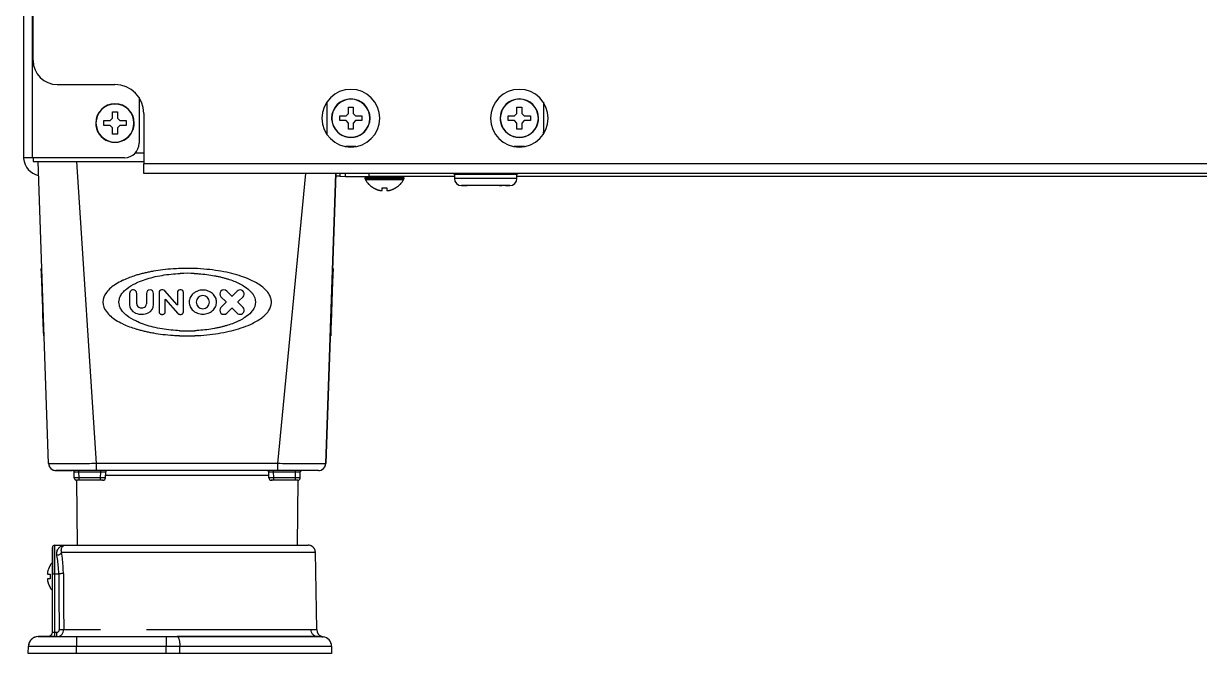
# Model space of a CAD drawing. Header units: millimetres. Extents: x -1584 to 3730, y -1918 to 2655.
# Drawn here: x 2832.1 to 3076.4, y -240.2 to -109.3 of the extents above; entities that cross this region are included whole.
import ezdxf

# ---------------------------------------------------------------- set-up
doc = ezdxf.new("R2010")
doc.units = ezdxf.units.MM
doc.header["$LTSCALE"] = 65.395
doc.layers.get('0').update_dxf_attribs({"linetype": 'CONTINUOUS'})
doc.layers.add('ASSI', color=7, linetype='CONTINUOUS')
doc.layers.add('GEOM', color=7, linetype='CONTINUOUS')

msp = doc.modelspace()

# ---------------------------------------------------------------- linework, layer by layer
at = {"linetype": 'Continuous'}
for p, q in [((2833.87, 982.35), (2833.87, -137.15)), ((2832.07, 973.09), (2832.07, -135.35)), ((2856.07, -124.64), (2856.07, -134.15)), ((2899.57, -126.65), (2900.57, -126.65)), ((2899.57, -127.43), (2899.57, -126.65)), ((2900.57, -126.65), (2900.57, -127.43)), ((2934.57, -126.65), (2935.57, -126.65)), ((2934.57, -127.43), (2934.57, -126.65)), ((2935.57, -126.65), (2935.57, -127.43)), ((2848.77, -129.95), (2848.77, -129.45)), ((2848.77, -129.45), (2849.55, -129.45)), ((2849.55, -129.45), (2850.07, -129.45)), ((2850.07, -129.45), (2850.57, -128.95)), ((2850.57, -127.65), (2851.57, -127.65)), ((2850.57, -128.43), (2850.57, -127.65)), ((2850.57, -128.95), (2850.57, -128.43)), ((2851.57, -127.65), (2851.57, -128.43)), ((2851.57, -128.43), (2851.57, -128.95)), ((2851.57, -128.95), (2852.07, -129.45)), ((2852.07, -129.45), (2852.59, -129.45)), ((2852.59, -129.45), (2853.37, -129.45)), ((2853.37, -129.45), (2853.37, -129.95)), ((2897.77, -128.95), (2897.77, -128.45)), ((2897.77, -128.45), (2898.55, -128.45)), ((2897.77, -129.45), (2897.77, -128.95)), ((2898.55, -129.45), (2897.77, -129.45)), ((2898.55, -128.45), (2899.07, -128.45)), ((2899.07, -129.45), (2898.55, -129.45)), ((2899.07, -128.45), (2899.57, -127.95)), ((2899.57, -129.95), (2899.07, -129.45)), ((2899.57, -127.95), (2899.57, -127.43)), ((2900.57, -127.43), (2900.57, -127.95)), ((2900.57, -127.95), (2901.07, -128.45)), ((2901.07, -129.45), (2900.57, -129.95)), ((2901.07, -128.45), (2901.59, -128.45)), ((2901.59, -129.45), (2901.07, -129.45)), ((2901.59, -128.45), (2902.37, -128.45)), ((2902.37, -129.45), (2901.59, -129.45)), ((2902.37, -128.45), (2902.37, -128.95)), ((2902.37, -128.95), (2902.37, -129.45)), ((2932.77, -128.95), (2932.77, -128.45)), ((2932.77, -128.45), (2933.55, -128.45)), ((2932.77, -129.45), (2932.77, -128.95)), ((2933.55, -129.45), (2932.77, -129.45)), ((2933.55, -128.45), (2934.07, -128.45)), ((2934.07, -129.45), (2933.55, -129.45)), ((2934.07, -128.45), (2934.57, -127.95)), ((2934.57, -129.95), (2934.07, -129.45)), ((2934.57, -127.95), (2934.57, -127.43)), ((2935.57, -127.43), (2935.57, -127.95)), ((2935.57, -127.95), (2936.07, -128.45)), ((2936.07, -129.45), (2935.57, -129.95)), ((2936.07, -128.45), (2936.59, -128.45)), ((2936.59, -129.45), (2936.07, -129.45)), ((2936.59, -128.45), (2937.37, -128.45)), ((2937.37, -129.45), (2936.59, -129.45)), ((2937.37, -128.45), (2937.37, -128.95)), ((2937.37, -128.95), (2937.37, -129.45)), ((2848.77, -130.45), (2848.77, -129.95)), ((2849.55, -130.45), (2848.77, -130.45)), ((2850.07, -130.45), (2849.55, -130.45)), ((2850.57, -130.95), (2850.07, -130.45)), ((2850.57, -131.47), (2850.57, -130.95)), ((2850.57, -132.25), (2850.57, -131.47)), ((2852.07, -130.45), (2851.57, -130.95)), ((2851.57, -130.95), (2851.57, -131.47)), ((2851.57, -131.47), (2851.57, -132.25)), ((2852.59, -130.45), (2852.07, -130.45)), ((2853.37, -130.45), (2852.59, -130.45)), ((2853.37, -129.95), (2853.37, -130.45)), ((2899.57, -130.47), (2899.57, -129.95)), ((2899.57, -131.25), (2899.57, -130.47)), ((2900.57, -131.25), (2899.57, -131.25)), ((2900.57, -129.95), (2900.57, -130.47)), ((2900.57, -130.47), (2900.57, -131.25)), ((2934.57, -130.47), (2934.57, -129.95)), ((2934.57, -131.25), (2934.57, -130.47)), ((2935.57, -131.25), (2934.57, -131.25)), ((2935.57, -129.95), (2935.57, -130.47)), ((2935.57, -130.47), (2935.57, -131.25)), ((2851.57, -132.25), (2850.57, -132.25)), ((2832.07, -135.35), (2832.07, -137.15)), ((2832.87, -137.15), (2832.07, -137.15)), ((2833.87, -137.15), (2832.87, -137.15)), ((2853.07, -137.15), (2833.87, -137.15)), ((2921.57, -140.57), (2921.72, -140.56)), ((2921.57, -140.57), (2921.57, -141.45)), ((2921.57, -141.45), (2921.57, -141.45)), ((2922.57, -141.45), (2921.57, -141.45)), ((2928.07, -141.45), (2922.57, -141.45)), ((2928.07, -140.57), (2928.07, -140.45)), ((2933.57, -141.45), (2928.07, -141.45)), ((2934.57, -141.45), (2933.57, -141.45)), ((2934.43, -140.56), (2934.57, -140.57)), ((2934.57, -141.45), (2934.57, -140.57)), ((2934.57, -141.45), (2934.57, -141.45)), ((2904.77, -143.43), (2904.77, -143.39)), ((2906.57, -143.95), (2906.57, -143.39)), ((2907.57, -143.39), (2907.57, -143.95)), ((2909.37, -143.39), (2909.37, -143.43)), ((2924.23, -142.95), (2923.07, -142.95)), ((2923.07, -142.95), (2924.23, -142.95)), ((2924.26, -142.95), (2924.23, -142.95)), ((2925.27, -142.95), (2924.26, -142.95)), ((2925.5, -142.95), (2925.27, -142.95)), ((2926.32, -142.95), (2925.5, -142.95)), ((2926.4, -142.95), (2926.32, -142.95)), ((2926.5, -142.95), (2926.4, -142.95)), ((2926.72, -142.95), (2926.5, -142.95)), ((2927.25, -142.95), (2926.72, -142.95)), ((2927.95, -142.95), (2927.25, -142.95)), ((2928.04, -142.95), (2927.95, -142.95)), ((2928.07, -142.95), (2928.04, -142.95)), ((2928.53, -142.95), (2928.07, -142.95)), ((2929.18, -142.95), (2928.53, -142.95)), ((2929.76, -142.95), (2929.18, -142.95)), ((2930.33, -142.95), (2929.76, -142.95)), ((2930.42, -142.95), (2930.33, -142.95)), ((2930.87, -142.95), (2930.42, -142.95)), ((2930.97, -142.95), (2930.87, -142.95)), ((2931.41, -142.95), (2930.97, -142.95)), ((2931.98, -142.95), (2931.41, -142.95)), ((2932.18, -142.95), (2931.98, -142.95)), ((2933.07, -142.95), (2932.18, -142.95)), ((2932.18, -142.95), (2933.07, -142.95)), ((2837.59, -221.85), (2837.63, -221.85)), ((2837.08, -223.65), (2837.63, -223.65)), ((2837.63, -224.65), (2837.08, -224.65)), ((2837.63, -226.45), (2837.59, -226.45))]:
    msp.add_line(p, q, dxfattribs=at)
for centre, radius, start, end in [((2853.07, -134.15), 3, 270, 360), ((2929.38, -122.15), 20, 246.2274, 247.0216), ((2923.07, -141.45), 1.5, 180, 270), ((2933.07, -141.45), 1.5, 270, 360), ((2926.76, -122.15), 20, 292.9784, 293.7726), ((2907.27, -139.33), 4.8, 210.3012, 223.1766), ((2907.27, -139.33), 4.8, 223.1766, 227.1654), ((2907.27, -139.33), 4.8, 227.1654, 238.3799), ((2907.27, -139.33), 4.8, 238.3799, 238.6273), ((2907.26, -139.34), 4.75, 238.4659, 241.0313), ((2907.26, -139.35), 4.75, 241.0316, 241.9926), ((2907.25, -139.35), 4.75, 241.9926, 243.3187), ((2907.25, -139.35), 4.74, 243.3188, 244.4598), ((2907.25, -139.36), 4.74, 244.4598, 245.4278), ((2907.25, -139.36), 4.73, 245.4278, 246.6825), ((2907.25, -139.36), 4.73, 246.6826, 247.4526), ((2907.24, -139.37), 4.72, 247.4524, 248.9975), ((2907.24, -139.38), 4.72, 248.9977, 249.4819), ((2907.24, -139.39), 4.7, 249.4813, 251.5344), ((2907.23, -139.41), 4.68, 251.535, 252.6227), ((2907.23, -139.42), 4.67, 252.6228, 253.6051), ((2907.22, -139.45), 4.64, 253.6036, 255.6824), ((2906.33, -141.96), 2.01, 262.7259, 264.7415), ((2906.32, -141.98), 1.98, 264.7442, 265.3991), ((2906.32, -141.99), 1.97, 265.3984, 266.7833), ((2906.32, -142), 1.96, 266.7841, 267.6235), ((2906.32, -142.01), 1.96, 267.6234, 268.8455), ((2906.32, -142.01), 1.95, 268.8459, 269.8005), ((2906.32, -142.01), 1.95, 269.8006, 270.9258), ((2906.32, -142.01), 1.95, 270.9261, 271.9964), ((2906.32, -142), 1.96, 271.9964, 273.0228), ((2906.32, -141.99), 1.97, 273.0233, 274.286), ((2906.32, -141.98), 1.98, 274.2856, 275.1372), ((2906.32, -141.96), 2.01, 275.1401, 277.2744), ((2907.07, -139.63), 3.8, 262.4351, 277.5649), ((2907.83, -141.96), 2.01, 262.7256, 264.8598), ((2907.82, -141.98), 1.98, 264.8627, 265.7144), ((2907.82, -141.99), 1.97, 265.714, 266.9766), ((2907.82, -142), 1.96, 266.9771, 268.0037), ((2907.82, -142.01), 1.95, 268.0037, 269.0738), ((2907.82, -142.01), 1.95, 269.0741, 270.1995), ((2907.82, -142.01), 1.95, 270.1995, 271.1541), ((2907.82, -142.01), 1.95, 271.1545, 272.3767), ((2907.82, -142), 1.96, 272.3765, 273.2159), ((2907.82, -141.99), 1.97, 273.2167, 274.6016), ((2907.82, -141.98), 1.98, 274.6009, 275.2558), ((2907.82, -141.96), 2.01, 275.2585, 277.2741), ((2906.92, -139.45), 4.64, 284.3176, 286.3964), ((2906.92, -139.42), 4.67, 286.3949, 287.3772), ((2906.91, -139.41), 4.68, 287.3773, 288.465), ((2906.9, -139.39), 4.7, 288.4656, 290.5187), ((2906.9, -139.38), 4.72, 290.5181, 291.0023), ((2906.9, -139.37), 4.72, 291.0025, 292.5476), ((2906.9, -139.36), 4.73, 292.5474, 293.3174), ((2906.89, -139.36), 4.73, 293.3175, 294.5722), ((2906.89, -139.36), 4.74, 294.5722, 295.5402), ((2906.89, -139.35), 4.74, 295.5402, 296.6812), ((2906.89, -139.35), 4.75, 296.6813, 298.0074), ((2906.89, -139.35), 4.75, 298.0074, 298.9684), ((2906.88, -139.34), 4.75, 298.9687, 301.5341), ((2906.87, -139.33), 4.8, 301.3727, 301.6201), ((2906.87, -139.33), 4.8, 301.6201, 312.8346), ((2906.87, -139.33), 4.8, 312.8346, 316.8234), ((2906.87, -139.33), 4.8, 316.8234, 329.6988), ((2841.67, -224.33), 4.74, 154.4598, 155.4278), ((2841.67, -224.33), 4.74, 153.3188, 154.4598), ((2841.67, -224.33), 4.75, 151.9926, 153.3187), ((2841.67, -224.33), 4.75, 151.0316, 151.9926), ((2841.68, -224.34), 4.75, 148.4659, 151.0313), ((2841.69, -224.35), 4.8, 148.3799, 148.6273), ((2841.69, -224.35), 4.8, 139.4246, 148.3799), ((2839.03, -223.4), 1.97, 175.3984, 176.7833), ((2839.02, -223.4), 1.96, 176.7841, 177.6235), ((2839.01, -223.4), 1.96, 177.6234, 178.8455), ((2839.01, -223.4), 1.95, 178.8459, 179.8005), ((2839.01, -223.4), 1.95, 179.8006, 180.9258), ((2839.01, -223.4), 1.95, 180.9261, 181.9964), ((2839.02, -223.4), 1.96, 181.9964, 183.0228), ((2839.03, -223.4), 1.97, 183.0233, 184.286), ((2839.07, -223.4), 2.01, 172.7259, 174.7415), ((2839.04, -223.4), 1.98, 174.7442, 175.3991), ((2839.04, -223.4), 1.98, 184.2856, 185.1372), ((2839.06, -223.4), 2.01, 185.1401, 187.2744), ((2839.06, -224.9), 2.01, 172.7256, 174.8598), ((2839.04, -224.9), 1.98, 174.8627, 175.7144), ((2841.57, -224.3), 4.64, 163.6036, 165.6824), ((2841.6, -224.31), 4.67, 162.6228, 163.6051), ((2841.61, -224.31), 4.68, 161.535, 162.6227), ((2841.63, -224.32), 4.7, 159.4813, 161.5344), ((2841.64, -224.32), 4.72, 158.9977, 159.4819), ((2841.65, -224.32), 4.72, 157.4524, 158.9975), ((2841.66, -224.33), 4.73, 156.6826, 157.4526), ((2841.66, -224.33), 4.73, 155.4278, 156.6825), ((2841.39, -224.15), 3.8, 172.4351, 187.5649), ((2839.03, -224.9), 1.97, 175.714, 176.9766), ((2839.02, -224.9), 1.96, 176.9771, 178.0037), ((2839.01, -224.9), 1.95, 178.0037, 179.0738), ((2839.01, -224.9), 1.95, 179.0741, 180.1995), ((2839.01, -224.9), 1.95, 180.1995, 181.1541), ((2839.01, -224.9), 1.95, 181.1545, 182.3767), ((2839.02, -224.9), 1.96, 182.3765, 183.2159), ((2839.03, -224.9), 1.97, 183.2167, 184.6016), ((2839.04, -224.9), 1.98, 184.6009, 185.2558), ((2839.07, -224.9), 2.01, 185.2585, 187.2741), ((2841.57, -224), 4.64, 194.3176, 196.3964), ((2841.6, -223.99), 4.67, 196.3949, 197.3772), ((2841.61, -223.99), 4.68, 197.3773, 198.465), ((2841.63, -223.98), 4.7, 198.4656, 200.5187), ((2841.64, -223.98), 4.72, 200.5181, 201.0023), ((2841.65, -223.98), 4.72, 201.0025, 202.5476), ((2841.66, -223.97), 4.73, 202.5474, 203.3174), ((2841.66, -223.97), 4.73, 203.3175, 204.5722), ((2841.67, -223.97), 4.74, 204.5722, 205.5402), ((2841.67, -223.97), 4.74, 205.5402, 206.6812), ((2841.67, -223.97), 4.75, 206.6813, 208.0074), ((2841.67, -223.97), 4.75, 208.0074, 208.9684), ((2841.68, -223.96), 4.75, 208.9687, 211.5341), ((2841.69, -223.95), 4.8, 211.3727, 211.6201), ((2841.69, -223.95), 4.8, 211.6201, 220.5754)]:
    msp.add_arc(centre, radius, start, end, dxfattribs=at)
for points, knots in [([(2921.72, -140.56), (2922.37, -140.56), (2924.49, -140.55), (2926.61, -140.57), (2928.07, -140.57)], [0, 0, 0, 0, 0.30784, 1, 1, 1, 1]), ([(2928.07, -140.57), (2929.54, -140.57), (2931.66, -140.55), (2933.77, -140.56), (2934.43, -140.56)], [0, 0, 0, 0, 0.692209, 1, 1, 1, 1])]:
    msp.add_open_spline(points, degree=3, knots=knots, dxfattribs=at)
at = {"layer": 'ASSI', "linetype": 'Continuous'}
for p, q in [((2903.07, -141.35), (2903.07, -141.55)), ((2903.07, -141.55), (2903.07, -141.35)), ((2911.07, -141.35), (2903.07, -141.35)), ((2911.07, -141.55), (2903.07, -141.55)), ((2911.07, -141.35), (2911.07, -141.55)), ((2911.07, -141.55), (2911.07, -141.35)), ((2911.02, -141.75), (2903.13, -141.75)), ((2843.09, -204.15), (2843.21, -217.65))]:
    msp.add_line(p, q, dxfattribs=at)
for centre, radius, start, end in [((2900.07, -128.95), 6, 0, 180), ((2935.07, -128.95), 6, 0, 180), ((2851.07, -129.95), 4, 0, 180), ((2851.07, -129.95), 4, 0, 180), ((2851.07, -129.95), 3.95, 0, 180), ((2900.07, -128.95), 4, 0, 180), ((2900.07, -128.95), 4, 0, 180), ((2900.07, -128.95), 3.95, 0, 180), ((2935.07, -128.95), 4, 0, 180), ((2935.07, -128.95), 4, 0, 180), ((2935.07, -128.95), 3.95, 0, 180), ((2900.07, -128.95), 6, 180, 360), ((2900.07, -128.95), 4, 180, 196.2728), ((2900.07, -128.95), 4, 180, 196.3063), ((2900.07, -128.95), 3.95, 180, 360), ((2900.07, -128.95), 4, 343.7272, 360), ((2900.07, -128.95), 4, 343.7272, 360), ((2900.07, -128.95), 4, 343.6937, 360), ((2935.07, -128.95), 6, 180, 360), ((2935.07, -128.95), 4, 180, 196.2728), ((2935.07, -128.95), 4, 180, 196.3063), ((2935.07, -128.95), 3.95, 180, 360), ((2935.07, -128.95), 4, 343.7272, 360), ((2935.07, -128.95), 4, 343.7272, 360), ((2935.07, -128.95), 4, 343.6937, 360), ((2851.07, -129.95), 4, 180, 196.2728), ((2851.07, -129.95), 4, 180, 196.3063), ((2851.07, -129.95), 3.95, 180, 360), ((2851.07, -129.95), 4, 196.2728, 343.7272), ((2851.07, -129.95), 4, 196.3063, 343.6937), ((2851.07, -129.95), 4, 343.7272, 360), ((2851.07, -129.95), 4, 343.7272, 360), ((2851.07, -129.95), 4, 343.6937, 360), ((2900.07, -128.95), 4, 196.2728, 343.7272), ((2900.07, -128.95), 4, 196.3063, 343.6937), ((2935.07, -128.95), 4, 196.2728, 343.7272), ((2935.07, -128.95), 4, 196.3063, 343.6937), ((2903.47, -141.35), 0.4, 152.9219, 180), ((2903.47, -141.55), 0.4, 180, 193.4759), ((2903.47, -141.55), 0.4, 180, 193.4584), ((2903.47, -141.55), 0.4, 193.4759, 196.8253), ((2903.47, -141.55), 0.4, 193.4584, 196.8427), ((2903.47, -141.55), 0.4, 196.8253, 210.3012), ((2903.47, -141.55), 0.4, 196.8427, 210.3012), ((2903.47, -141.35), 0.4, 145.0718, 152.9219), ((2903.47, -141.35), 0.4, 137.1881, 145.0718), ((2910.67, -141.35), 0.4, 34.9282, 42.6167), ((2910.67, -141.35), 0.4, 27.0781, 34.9282), ((2910.67, -141.55), 0.4, 329.6988, 343.1747), ((2910.67, -141.55), 0.4, 329.6988, 343.1573), ((2910.67, -141.35), 0.4, 0, 27.0781), ((2910.67, -141.55), 0.4, 343.1747, 346.5241), ((2910.67, -141.55), 0.4, 343.1573, 346.5416), ((2910.67, -141.55), 0.4, 346.5241, 360), ((2910.67, -141.55), 0.4, 346.5416, 360), ((2907.27, -139.33), 4.8, 210.3012, 223.1927), ((2907.27, -139.33), 4.8, 223.1927, 227.1511), ((2907.27, -139.33), 4.8, 227.1511, 238.4029), ((2907.27, -139.33), 4.8, 238.4029, 238.6273), ((2906.87, -139.33), 4.8, 301.3727, 301.5971), ((2906.87, -139.33), 4.8, 301.5971, 312.8489), ((2906.87, -139.33), 4.8, 312.8489, 316.8073), ((2906.87, -139.33), 4.8, 316.8073, 329.6988), ((2841.69, -224.35), 4.8, 148.4029, 148.6273), ((2841.69, -224.35), 4.8, 139.2086, 148.4029), ((2841.69, -223.95), 4.8, 211.3727, 211.5971), ((2841.69, -223.95), 4.8, 211.5971, 220.7914)]:
    msp.add_arc(centre, radius, start, end, dxfattribs=at)
at = {"layer": 'GEOM', "linetype": 'Continuous'}
for p, q in [((2834.07, -116.95), (2834.07, 61.65)), ((2839.07, -121.95), (2851.07, -121.95)), ((2856.14, -124.75), (2856.07, -124.75)), ((2895.07, -125.64), (2895.07, -131.85)), ((2940.07, -125.64), (2940.07, -131.85)), ((2857.07, -127.95), (2857.07, -138.45)), ((2855.31, -136.15), (2857.07, -136.15)), ((2901.14, -134.85), (2899, -134.85)), ((2936.14, -134.85), (2934, -134.85)), ((2834.07, -137.15), (2834.07, -137.21)), ((2834.07, -137.21), (2834.07, -137.95)), ((2834.07, -137.95), (2857.07, -137.95)), ((2834.07, -137.95), (2857.07, -137.95)), ((2837.29, -200.7), (2835.1, -137.95)), ((2847.25, -200.7), (2843.13, -137.95)), ((2857.07, -139.45), (2857.07, -138.45)), ((3667.07, -138.45), (2857.07, -138.45)), ((2857.07, -140.45), (2857.07, -139.45)), ((3667.07, -140.45), (2857.07, -140.45)), ((3667.07, -140.45), (2857.07, -140.45)), ((2884.93, -200.7), (2890.74, -140.45)), ((2894.85, -200.7), (2896.96, -140.45)), ((2896.96, -140.45), (2894.85, -200.7)), ((2897.8, -140.45), (2897.8, -140.99)), ((2897.8, -140.99), (2898.99, -141.04)), ((2898.99, -141.04), (2898.99, -140.45)), ((2903.91, -141.08), (2903.91, -140.45)), ((2921.57, -141.08), (2903.91, -141.08)), ((3220.7, -141.08), (2934.57, -141.08)), ((2925.27, -142.95), (2924.23, -142.95)), ((2925.5, -142.95), (2925.27, -142.95)), ((2930.87, -142.95), (2930.42, -142.95)), ((2930.97, -142.95), (2930.87, -142.95)), ((2930.97, -142.95), (2931.41, -142.95)), ((2835.81, -161.25), (2835.77, -160.15)), ((2835.87, -160.15), (2835.77, -160.15)), ((2896.37, -160.15), (2896.27, -160.15)), ((2896.37, -160.15), (2896.32, -161.49)), ((2835.93, -164.69), (2835.81, -161.25)), ((2896.32, -161.49), (2896.21, -164.72)), ((2835.94, -164.86), (2835.93, -164.69)), ((2835.95, -165.05), (2835.94, -164.86)), ((2835.94, -164.86), (2835.94, -164.86)), ((2835.97, -165.78), (2835.95, -165.05)), ((2835.97, -165.82), (2835.97, -165.78)), ((2835.98, -166.06), (2835.97, -165.82)), ((2835.99, -166.25), (2835.98, -166.06)), ((2854.1, -165.35), (2854.1, -167.66)), ((2855.58, -167.48), (2855.58, -165.35)), ((2857.61, -165.35), (2857.61, -167.48)), ((2859.09, -167.66), (2859.09, -165.35)), ((2860.23, -165.12), (2860.23, -169.18)), ((2861.04, -164.61), (2860.74, -164.61)), ((2863.97, -167.72), (2861.42, -164.79)), ((2864.04, -165.12), (2864.04, -167.69)), ((2864.58, -164.61), (2864.55, -164.61)), ((2864.8, -164.61), (2864.58, -164.61)), ((2865.31, -169.18), (2865.31, -165.12)), ((2873.09, -166.06), (2874.15, -167.12)), ((2875.35, -165.92), (2874.28, -164.86)), ((2876.47, -164.86), (2875.41, -165.92)), ((2876.81, -166.91), (2877.67, -166.06)), ((2896.18, -165.46), (2896.14, -166.7)), ((2896.19, -165.12), (2896.18, -165.46)), ((2896.2, -165.09), (2896.19, -165.12)), ((2896.19, -165.12), (2896.19, -165.12)), ((2896.21, -164.72), (2896.2, -165.09)), ((2836.02, -167.12), (2835.99, -166.25)), ((2836.02, -167.15), (2836.02, -167.12)), ((2836.02, -167.18), (2836.02, -167.15)), ((2836.12, -167.15), (2836.02, -167.15)), ((2836.05, -168.06), (2836.02, -167.18)), ((2836.06, -168.25), (2836.05, -168.06)), ((2836.07, -168.49), (2836.06, -168.25)), ((2836.07, -168.52), (2836.07, -168.49)), ((2836.09, -169.26), (2836.07, -168.52)), ((2861.5, -169.18), (2861.5, -166.61)), ((2861.58, -166.58), (2864.13, -169.51)), ((2874.15, -167.18), (2873.09, -168.24)), ((2874.28, -169.44), (2875.35, -168.38)), ((2875.41, -168.38), (2876.47, -169.44)), ((2876.6, -167.12), (2876.81, -166.91)), ((2876.81, -167.38), (2876.6, -167.18)), ((2877.67, -168.24), (2876.81, -167.38)), ((2896.02, -167.15), (2896.12, -167.15)), ((2896.08, -168.45), (2896.05, -169.18)), ((2896.09, -168.04), (2896.08, -168.32)), ((2896.08, -168.32), (2896.08, -168.45)), ((2896.1, -167.69), (2896.09, -168.04)), ((2896.11, -167.66), (2896.1, -167.69)), ((2896.12, -167.15), (2896.11, -167.6)), ((2896.11, -167.6), (2896.11, -167.66)), ((2896.14, -166.7), (2896.12, -167.15)), ((2836.1, -169.44), (2836.09, -169.26)), ((2836.11, -169.62), (2836.1, -169.44)), ((2836.1, -169.44), (2836.1, -169.44)), ((2836.11, -169.65), (2836.11, -169.62)), ((2836.23, -173.09), (2836.11, -169.65)), ((2836.11, -169.65), (2836.11, -169.65)), ((2860.74, -169.69), (2861, -169.69)), ((2864.51, -169.69), (2864.54, -169.69)), ((2864.54, -169.69), (2864.8, -169.69)), ((2896.04, -169.58), (2895.93, -172.8)), ((2896.05, -169.41), (2896.04, -169.41)), ((2896.04, -169.41), (2896.04, -169.58)), ((2896.05, -169.18), (2896.05, -169.18)), ((2896.05, -169.18), (2896.05, -169.22)), ((2896.05, -169.22), (2896.05, -169.41)), ((2836.26, -174.15), (2836.23, -173.09)), ((2895.93, -172.8), (2895.88, -174.15)), ((2836.26, -174.15), (2836.36, -174.15)), ((2895.78, -174.15), (2895.88, -174.15)), ((2842.08, -202.15), (2838.79, -202.15)), ((2838.79, -202.15), (2842.08, -202.15)), ((2842.33, -202.15), (2842.08, -202.15)), ((2843.58, -202.15), (2842.33, -202.15)), ((2842.6, -203.66), (2842.58, -202.4)), ((2842.6, -203.66), (2842.58, -202.4)), ((2844.36, -202.15), (2843.58, -202.15)), ((2843.58, -202.4), (2843.58, -202.15)), ((2843.6, -203.66), (2843.58, -202.4)), ((2843.58, -202.4), (2848.15, -202.4)), ((2844.46, -202.15), (2844.36, -202.15)), ((2847.25, -202.15), (2844.46, -202.15)), ((2847.25, -202.15), (2847.25, -200.7)), ((2884.93, -200.7), (2847.25, -200.7)), ((2884.93, -202.15), (2847.25, -202.15)), ((2848.09, -203.66), (2848.15, -202.4)), ((2848.15, -202.4), (2848.15, -202.15)), ((2849.09, -203.67), (2849.15, -202.39)), ((2849.15, -202.39), (2849.15, -202.39)), ((2883.05, -203.67), (2883, -202.39)), ((2883, -202.39), (2883, -202.39)), ((2884, -202.4), (2884, -202.15)), ((2884.05, -203.66), (2884, -202.4)), ((2884, -202.4), (2888.57, -202.4)), ((2884.93, -202.15), (2884.93, -200.7)), ((2887.68, -202.15), (2884.93, -202.15)), ((2887.81, -202.15), (2887.68, -202.15)), ((2888.57, -202.15), (2887.81, -202.15)), ((2888.55, -203.66), (2888.57, -202.4)), ((2889.82, -202.15), (2888.57, -202.15)), ((2888.57, -202.4), (2888.57, -202.15)), ((2889.54, -203.66), (2889.57, -202.4)), ((2890.06, -202.15), (2889.82, -202.15)), ((2893.35, -202.15), (2890.06, -202.15)), ((2843.09, -204.15), (2843.21, -217.65)), ((2843.6, -204.15), (2843.1, -204.15)), ((2843.6, -204.15), (2843.6, -203.66)), ((2848.09, -203.66), (2843.6, -203.66)), ((2848.09, -204.15), (2843.6, -204.15)), ((2848.09, -204.15), (2843.6, -204.15)), ((2848.09, -204.15), (2848.09, -203.66)), ((2848.59, -204.15), (2848.09, -204.15)), ((2848.45, -204.15), (2848.59, -204.15)), ((2864.25, -203.14), (2849.12, -203.14)), ((2867.9, -203.14), (2864.25, -203.14)), ((2883.03, -203.14), (2867.9, -203.14)), ((2883.05, -203.67), (2883.05, -203.67)), ((2884.05, -204.15), (2883.55, -204.15)), ((2883.55, -204.15), (2883.7, -204.15)), ((2888.55, -203.66), (2884.05, -203.66)), ((2884.05, -204.15), (2884.05, -203.66)), ((2888.55, -204.15), (2884.05, -204.15)), ((2888.55, -204.15), (2884.05, -204.15)), ((2888.55, -204.15), (2888.55, -203.66)), ((2889.05, -204.15), (2888.55, -204.15)), ((2889.05, -204.15), (2888.94, -217.65)), ((2889.05, -204.15), (2888.94, -217.65)), ((2838.07, -218.28), (2838.07, -218.15)), ((2838.07, -218.18), (2838.07, -218.15)), ((2838.07, -218.15), (2838.07, -218.28)), ((2838.07, -219.32), (2838.07, -218.28)), ((2838.07, -218.28), (2838.07, -219.32)), ((2838.07, -219.4), (2838.07, -219.32)), ((2838.07, -219.32), (2838.07, -219.4)), ((2838.07, -219.43), (2838.07, -219.4)), ((2838.07, -219.4), (2838.07, -219.43)), ((2838.07, -223.63), (2838.07, -219.43)), ((2838.07, -219.43), (2838.07, -223.63)), ((2838.57, -217.65), (2840.94, -217.65)), ((2838.57, -223.58), (2838.57, -217.65)), ((2839.98, -219.12), (2851.67, -219.12)), ((2840.94, -217.65), (2841.74, -217.65)), ((2841.74, -217.65), (2841.99, -217.65)), ((2841.99, -217.65), (2842.05, -217.65)), ((2842.05, -217.65), (2866.07, -217.65)), ((2851.67, -219.12), (2851.69, -219.12)), ((2851.69, -219.12), (2857.85, -219.12)), ((2857.85, -219.12), (2857.87, -219.12)), ((2857.87, -219.12), (2874.27, -219.12)), ((2866.07, -217.65), (2890.09, -217.65)), ((2874.27, -219.12), (2874.3, -219.12)), ((2874.3, -219.12), (2880.45, -219.12)), ((2880.45, -219.12), (2880.48, -219.12)), ((2880.48, -219.12), (2892.7, -219.12)), ((2890.09, -217.65), (2890.16, -217.65)), ((2890.16, -217.65), (2890.4, -217.65)), ((2890.4, -217.65), (2891.2, -217.65)), ((2892.98, -235.2), (2892.7, -219.12)), ((2838.07, -235.65), (2838.07, -223.63)), ((2838.57, -235.74), (2838.57, -223.58)), ((2838.57, -223.58), (2839.39, -223.58)), ((2835.1, -236.65), (2843.1, -236.65)), ((2836.97, -236.65), (2835.1, -236.65)), ((2837.07, -236.65), (2836.97, -236.65)), ((2838.57, -236.65), (2837.07, -236.65)), ((2837.07, -236.65), (2838.57, -236.65)), ((2838.57, -236.65), (2838.57, -235.74)), ((2838.57, -235.74), (2838.97, -235.74)), ((2838.97, -236.65), (2838.97, -235.74)), ((2840.43, -235.18), (2848.07, -235.18)), ((2843.1, -236.65), (2861.73, -236.65)), ((2843.1, -236.65), (2861.73, -236.65)), ((2843.1, -236.65), (2843.1, -238.65)), ((2857.62, -235.18), (2866.07, -235.18)), ((2861.73, -236.65), (2863.98, -236.65)), ((2861.73, -236.65), (2861.73, -238.65)), ((2863.98, -236.65), (2893.23, -236.65)), ((2893.23, -236.65), (2863.98, -236.65)), ((2866.07, -235.18), (2866.22, -235.18)), ((2866.22, -235.18), (2879.86, -235.18)), ((2879.86, -235.18), (2884.01, -235.18)), ((2884.01, -235.18), (2884.07, -235.18)), ((2884.07, -235.18), (2891.8, -235.18)), ((2833.07, -240.15), (2833.1, -238.62)), ((2833.1, -238.62), (2843.1, -238.65)), ((2843.07, -240.15), (2843.1, -238.65)), ((2843.1, -238.65), (2861.73, -238.65)), ((2861.73, -238.65), (2864.54, -238.65)), ((2861.73, -240.15), (2861.73, -238.65)), ((2864.54, -238.65), (2896.07, -238.65)), ((2864.54, -240.15), (2864.54, -238.65)), ((2896.07, -238.65), (2896.07, -240.15)), ((2843.07, -240.15), (2833.07, -240.15)), ((2861.73, -240.15), (2843.07, -240.15)), ((2864.54, -240.15), (2861.73, -240.15)), ((2896.07, -240.15), (2864.54, -240.15))]:
    msp.add_line(p, q, dxfattribs=at)
for points in [[(2866.47, -167.15), (2866.47, -167.15), (2866.47, -167.15), (2866.47, -167.15)], [(2849.15, -202.39), (2849.16, -202.33), (2849.21, -202.24), (2849.29, -202.17), (2849.4, -202.15)], [(2882.75, -202.15), (2882.85, -202.17), (2882.94, -202.24), (2882.99, -202.33), (2883, -202.39)]]:
    msp.add_lwpolyline(points, dxfattribs=at)
for centre, radius, start, end in [((2839.07, -116.95), 5, 180, 270), ((2851.07, -127.95), 6, 0, 90), ((2898.07, -131.85), 3, 180, 189.8361), ((2937.07, -131.85), 3, 350.1639, 360), ((2866.07, -194.75), 33.58, 87.5041, 92.4884), ((2866.08, -203.93), 43.78, 88.1051, 91.9045), ((2854.84, -165.35), 0.74, 49.8262, 180.0001), ((2854.84, -165.35), 0.74, 0, 49.8262), ((2858.35, -165.35), 0.74, 0, 180), ((2860.74, -165.12), 0.508, 90, 180), ((2861.04, -165.12), 0.508, 41, 90), ((2864.55, -165.12), 0.508, 90, 180), ((2864.8, -165.12), 0.508, 0, 90), ((2869.33, -167.15), 1.37, 0, 180), ((2873.68, -165.46), 0.846, 45, 225), ((2875.38, -165.89), 0.0423, 225, 315), ((2877.07, -165.46), 0.846, 106.5563, 135.0003), ((2877.07, -165.46), 0.846, 315, 106.5563), ((2856, -167.66), 1.9, 180, 246.4218), ((2856.43, -167.48), 0.846, 180, 262.3377), ((2856.6, -166.22), 2.11, 262.3377, 277.6624), ((2856.77, -167.48), 0.846, 277.6627, 360), ((2857.19, -167.66), 1.9, 293.5782, 360), ((2861.55, -166.61), 0.0423, 41, 180), ((2864, -167.69), 0.0423, 220.9989, 360), ((2869.33, -167.15), 1.37, 180, 360), ((2873.68, -168.84), 0.846, 135, 315), ((2874.12, -167.15), 0.0423, 315, 44.9987), ((2875.38, -168.41), 0.0423, 45, 135), ((2876.63, -167.15), 0.0423, 135, 224.9987), ((2877.07, -168.84), 0.846, 250.3584, 45), ((2856.6, -166.3), 3.38, 246.4218, 248.4023), ((2856.6, -166.3), 3.38, 248.4023, 293.5782), ((2860.74, -169.18), 0.508, 180.0003, 270), ((2861, -169.18), 0.508, 270, 360), ((2864.51, -169.18), 0.508, 221, 270), ((2864.8, -169.18), 0.508, 270, 0.0001), ((2877.07, -168.84), 0.846, 225.0006, 250.3584), ((2866.07, -139.57), 33.57, 267.3327, 272.6739), ((2866.07, -130.39), 43.76, 267.9356, 272.0555), ((2838.79, -200.65), 1.5, 182, 270), ((2838.79, -200.65), 1.5, 182, 199.5998), ((2838.79, -200.65), 1.5, 199.5998, 206.1425), ((2838.79, -200.65), 1.5, 206.1425, 217.1997), ((2838.79, -200.65), 1.5, 217.1997, 225.5929), ((2838.79, -200.65), 1.5, 225.5929, 234.7996), ((2838.79, -200.65), 1.5, 234.7996, 245.0651), ((2838.79, -200.65), 1.5, 245.0651, 252.3995), ((2838.79, -200.65), 1.5, 252.3995, 269.9994), ((2842.08, -203.15), 1, 72.1, 90), ((2842.08, -203.15), 1, 72.1, 90), ((2842.33, -202.4), 0.25, 60.3312, 90), ((2842.33, -202.4), 0.25, 1.0003, 90.0181), ((2842.08, -203.15), 1, 62.1385, 72.1), ((2842.08, -203.15), 1, 62.1385, 72.1), ((2842.33, -202.4), 0.25, 44.3787, 60.3312), ((2842.33, -202.4), 0.25, 30.6648, 44.3787), ((2842.33, -202.4), 0.25, 1, 30.6648), ((2842.33, -202.4), 0.25, 1, 30.6648), ((2842.33, -202.4), 0.25, 1.0002, 30.6717), ((2889.82, -202.4), 0.25, 90, 179), ((2889.82, -202.4), 0.25, 149.3283, 178.9998), ((2889.82, -202.4), 0.25, 149.3346, 179), ((2889.82, -202.4), 0.25, 149.3258, 178.9997), ((2890.06, -203.15), 1, 107.9, 117.8615), ((2890.06, -203.15), 1, 107.9, 117.8615), ((2889.82, -202.4), 0.25, 135.6122, 149.3283), ((2889.82, -202.4), 0.25, 119.6574, 135.6122), ((2889.82, -202.4), 0.25, 89.9879, 119.6574), ((2890.06, -203.15), 1, 90, 107.9), ((2890.06, -203.15), 1, 90, 107.9), ((2893.35, -200.65), 1.5, 270.0006, 358), ((2893.35, -200.65), 1.5, 270, 287.6), ((2893.35, -200.65), 1.5, 287.6, 294.9344), ((2893.35, -200.65), 1.5, 294.9344, 305.1999), ((2893.35, -200.65), 1.5, 305.1999, 314.4067), ((2893.35, -200.65), 1.5, 314.4067, 322.7999), ((2893.35, -200.65), 1.5, 322.7999, 333.8572), ((2893.35, -200.65), 1.5, 333.8572, 340.4), ((2893.35, -200.65), 1.5, 340.4, 358), ((2843.1, -203.65), 0.5, 181, 203.2504), ((2843.1, -203.65), 0.5, 181, 203.2492), ((2843.1, -203.65), 0.5, 181, 203.2504), ((2843.1, -203.65), 0.5, 181, 203.2495), ((2843.1, -203.65), 0.5, 203.2504, 212.3256), ((2843.1, -203.65), 0.5, 203.2492, 212.3242), ((2843.1, -203.65), 0.5, 203.2504, 212.3256), ((2843.1, -203.65), 0.5, 203.2495, 212.3258), ((2843.1, -203.65), 0.5, 212.3256, 225.5005), ((2843.1, -203.65), 0.5, 212.3242, 225.4985), ((2843.1, -203.65), 0.5, 212.3256, 225.5005), ((2843.1, -203.65), 0.5, 212.3258, 225.4989), ((2843.1, -203.65), 0.5, 225.5005, 237.918), ((2843.1, -203.65), 0.5, 225.4985, 237.9157), ((2843.1, -203.65), 0.5, 225.5005, 237.918), ((2843.1, -203.65), 0.5, 225.4989, 237.9174), ((2843.1, -203.65), 0.5, 237.918, 247.7504), ((2843.1, -203.65), 0.5, 237.9157, 247.7478), ((2843.1, -203.65), 0.5, 237.918, 247.7504), ((2843.1, -203.65), 0.5, 237.9174, 247.7484), ((2843.1, -203.65), 0.5, 247.7504, 270), ((2843.1, -203.65), 0.5, 247.7478, 269.9972), ((2843.1, -203.65), 0.5, 247.7504, 270), ((2843.1, -203.65), 0.5, 247.7484, 269.998), ((2848.59, -203.65), 0.5, 270, 357.587), ((2883.55, -203.65), 0.5, 182.4136, 270), ((2889.05, -203.65), 0.5, 270, 292.2497), ((2889.05, -203.65), 0.5, 270.002, 292.2516), ((2889.05, -203.65), 0.5, 270, 292.2497), ((2889.05, -203.65), 0.5, 270.0028, 292.2522), ((2889.05, -203.65), 0.5, 292.2497, 302.081), ((2889.05, -203.65), 0.5, 292.2516, 302.0826), ((2889.05, -203.65), 0.5, 292.2497, 302.081), ((2889.05, -203.65), 0.5, 292.2522, 302.0843), ((2889.05, -203.65), 0.5, 302.081, 314.4996), ((2889.05, -203.65), 0.5, 302.0826, 314.5011), ((2889.05, -203.65), 0.5, 302.081, 314.4996), ((2889.05, -203.65), 0.5, 302.0843, 314.5015), ((2889.05, -203.65), 0.5, 314.4996, 327.6731), ((2889.05, -203.65), 0.5, 314.5011, 327.6742), ((2889.05, -203.65), 0.5, 314.4996, 327.6731), ((2889.05, -203.65), 0.5, 314.5015, 327.6758), ((2889.05, -203.65), 0.5, 327.6731, 336.7497), ((2889.05, -203.65), 0.5, 327.6742, 336.7505), ((2889.05, -203.65), 0.5, 327.6731, 336.7497), ((2889.05, -203.65), 0.5, 327.6758, 336.7508), ((2889.05, -203.65), 0.5, 336.7497, 359), ((2889.05, -203.65), 0.5, 336.7505, 359), ((2889.05, -203.65), 0.5, 336.7497, 359), ((2889.05, -203.65), 0.5, 336.7508, 359), ((2838.57, -218.15), 0.5, 90, 180), ((2840.87, -218.66), 1, 107.0886, 112.7773), ((2891.2, -219.15), 1.5, 73.5334, 90), ((2891.2, -219.15), 1.5, 73.5037, 90), ((2891.2, -219.15), 1.5, 68.232, 73.5334), ((2891.2, -219.15), 1.5, 68.2568, 73.5037), ((2891.2, -219.15), 1.5, 56.9634, 68.232), ((2891.2, -219.15), 1.5, 56.9223, 68.2568), ((2891.2, -219.15), 1.5, 50.8209, 56.9634), ((2891.2, -219.15), 1.5, 50.8591, 56.9223), ((2891.2, -219.15), 1.5, 40.1792, 50.8209), ((2891.2, -219.15), 1.5, 40.1409, 50.8591), ((2891.2, -219.15), 1.5, 34.0366, 40.1792), ((2891.2, -219.15), 1.5, 34.0777, 40.1409), ((2891.2, -219.15), 1.5, 22.768, 34.0366), ((2891.2, -219.15), 1.5, 22.7432, 34.0777), ((2891.2, -219.15), 1.5, 17.4666, 22.768), ((2891.2, -219.15), 1.5, 17.4963, 22.7432), ((2891.2, -219.15), 1.5, 1, 17.4666), ((2891.2, -219.15), 1.5, 1, 17.4963), ((6432.66, -200.7), 3593.35, 180.36486, 180.55083), ((6552.14, -202.98), 3711.85, 180.31694, 180.49696), ((2835.1, -238.65), 2, 90.0002, 179), ((2835.1, -238.65), 2, 115.2276, 125.6), ((2835.1, -238.65), 2, 107.8, 115.2276), ((2835.1, -238.65), 2, 90, 107.8), ((2837.07, -235.65), 1, 270.0004, 360), ((2837.07, -235.65), 1, 270, 288), ((2837.07, -235.65), 1, 288, 295.4263), ((2837.07, -235.65), 1, 295.4263, 305.9999), ((2837.07, -235.65), 1, 305.9999, 315.3305), ((2837.07, -235.65), 1, 315.3305, 323.9999), ((2894.48, -235.17), 1.5, 181, 263.2171), ((2894.07, -238.65), 2, 0, 83.217), ((2835.1, -238.65), 2, 161.2, 179), ((2835.1, -238.65), 2, 154.6006, 161.2), ((2835.1, -238.65), 2, 143.4, 154.6006), ((2835.1, -238.65), 2, 134.9253, 143.4), ((2835.1, -238.65), 2, 125.6, 134.9253)]:
    msp.add_arc(centre, radius, start, end, dxfattribs=at)
for centre, major_axis, ratio, start_param, end_param in [((2836.07, -136.95), (-2.83, -2.83), 0.999924, -0.736876, -0.697752), ((2836.07, -136.95), (-2.83, -2.83), 0.999924, -0.697752, 0.560996), ((2892.88, -140.99), (5, 0), 0.008727, 0.174533, 0.606731), ((2903.91, -141.04), (5, 0), 0.008727, -2.96706, -1.570796)]:
    msp.add_ellipse(centre, major_axis=major_axis, ratio=ratio, start_param=start_param, end_param=end_param, dxfattribs=at)
for points, knots in [([(2864.62, -160.17), (2864.12, -160.19), (2862.91, -160.25), (2861.06, -160.43), (2859.41, -160.67), (2858.18, -160.9), (2857.33, -161.08), (2856.5, -161.29), (2855.82, -161.47), (2855.42, -161.6), (2855.28, -161.64)], [0, 0, 0, 0, 0.157659, 0.382572, 0.58963, 0.685921, 0.777243, 0.866283, 0.955457, 1, 1, 1, 1]), ([(2855.3, -163.26), (2855.46, -163.18), (2856.65, -162.63), (2859.11, -161.85), (2862.09, -161.36), (2863.99, -161.23), (2864.61, -161.2)], [0, 0, 0, 0, 0.057408, 0.407118, 0.80488, 1, 1, 1, 1]), ([(2876.86, -161.64), (2876.19, -161.43), (2873.99, -160.84), (2870.86, -160.36), (2868.41, -160.2), (2867.52, -160.17)], [0, 0, 0, 0, 0.222615, 0.719095, 1, 1, 1, 1]), ([(2867.53, -161.2), (2867.84, -161.21), (2868.72, -161.26), (2870.13, -161.4), (2871.47, -161.61), (2872.46, -161.81), (2873.16, -161.96), (2873.83, -162.14), (2874.7, -162.39), (2875.72, -162.75), (2876.49, -163.09), (2876.84, -163.26)], [0, 0, 0, 0, 0.096488, 0.276509, 0.442355, 0.519536, 0.592779, 0.664239, 0.735865, 0.878106, 1, 1, 1, 1]), ([(2852.85, -162.56), (2852.77, -162.6), (2852.22, -162.86), (2850.92, -163.57), (2849.24, -164.88), (2848.57, -166.45), (2848.57, -167.15)], [0, 0, 0, 0, 0.04125, 0.275012, 0.678544, 1, 1, 1, 1]), ([(2852.82, -165.01), (2853.04, -164.78), (2853.8, -164.09), (2854.67, -163.56), (2855.3, -163.26)], [0, 0, 0, 0, 0.313765, 1, 1, 1, 1]), ([(2855.28, -161.64), (2854.88, -161.76), (2854.06, -162.04), (2853.26, -162.38), (2852.85, -162.56)], [0, 0, 0, 0, 0.48085, 1, 1, 1, 1]), ([(2876.84, -163.26), (2876.89, -163.28), (2877.31, -163.49), (2878.19, -164), (2878.95, -164.6), (2879.32, -165.01)], [0, 0, 0, 0, 0.051563, 0.465079, 1, 1, 1, 1]), ([(2879.29, -162.56), (2879.11, -162.48), (2878.32, -162.13), (2877.5, -161.84), (2876.86, -161.64)], [0, 0, 0, 0, 0.227638, 1, 1, 1, 1]), ([(2883.57, -167.15), (2883.57, -166.89), (2883.49, -166.33), (2882.95, -165.11), (2881.52, -163.73), (2880.09, -162.93), (2879.29, -162.56)], [0, 0, 0, 0, 0.1198, 0.254861, 0.60223, 1, 1, 1, 1]), ([(2851.89, -167.15), (2851.89, -166.93), (2851.96, -166.45), (2852.27, -165.71), (2852.61, -165.25), (2852.82, -165.01)], [0, 0, 0, 0, 0.282762, 0.599317, 1, 1, 1, 1]), ([(2867.56, -165.19), (2867.47, -165.25), (2867.12, -165.52), (2866.63, -166.15), (2866.47, -166.82), (2866.47, -167.15)], [0, 0, 0, 0, 0.13782, 0.577461, 1, 1, 1, 1]), ([(2872.18, -167.15), (2872.18, -166.82), (2872.03, -166.15), (2871.38, -165.32), (2870.43, -164.78), (2869.33, -164.59), (2868.33, -164.76), (2867.77, -165.05), (2867.56, -165.19)], [0, 0, 0, 0, 0.162094, 0.330751, 0.508275, 0.691811, 0.875347, 1, 1, 1, 1]), ([(2879.32, -165.01), (2879.45, -165.15), (2879.94, -165.77), (2880.25, -166.56), (2880.25, -167.15)], [0, 0, 0, 0, 0.241033, 1, 1, 1, 1]), ([(2848.57, -167.15), (2848.57, -167.85), (2849.24, -169.42), (2850.92, -170.73), (2852.2, -171.43), (2852.71, -171.67), (2852.77, -171.7)], [0, 0, 0, 0, 0.325823, 0.734844, 0.971786, 1, 1, 1, 1]), ([(2852.79, -169.24), (2852.59, -169.02), (2852.26, -168.57), (2851.96, -167.85), (2851.89, -167.37), (2851.89, -167.15)], [0, 0, 0, 0, 0.386646, 0.710619, 1, 1, 1, 1]), ([(2866.47, -167.15), (2866.47, -167.48), (2866.63, -168.15), (2867.13, -168.79), (2867.5, -169.07), (2867.6, -169.14)], [0, 0, 0, 0, 0.414827, 0.846454, 1, 1, 1, 1]), ([(2867.6, -169.14), (2867.8, -169.27), (2868.35, -169.54), (2869.33, -169.71), (2870.43, -169.52), (2871.38, -168.98), (2872.03, -168.15), (2872.18, -167.48), (2872.18, -167.15)], [0, 0, 0, 0, 0.11837, 0.303224, 0.488077, 0.666875, 0.836743, 1, 1, 1, 1]), ([(2880.25, -167.15), (2880.25, -167.74), (2879.95, -168.51), (2879.47, -169.12), (2879.36, -169.25)], [0, 0, 0, 0, 0.777282, 1, 1, 1, 1]), ([(2879.37, -171.7), (2880.14, -171.34), (2881.54, -170.55), (2882.95, -169.19), (2883.49, -167.97), (2883.57, -167.41), (2883.57, -167.15)], [0, 0, 0, 0, 0.38951, 0.741645, 0.87856, 1, 1, 1, 1]), ([(2855.37, -171.07), (2854.72, -170.76), (2853.8, -170.22), (2853.01, -169.5), (2852.79, -169.24)], [0, 0, 0, 0, 0.682017, 1, 1, 1, 1]), ([(2879.36, -169.25), (2878.98, -169.68), (2878.2, -170.29), (2877.29, -170.82), (2876.85, -171.04), (2876.78, -171.07)], [0, 0, 0, 0, 0.530253, 0.926618, 1, 1, 1, 1]), ([(2852.77, -171.7), (2853.2, -171.9), (2854.07, -172.26), (2854.95, -172.56), (2855.38, -172.69)], [0, 0, 0, 0, 0.515491, 1, 1, 1, 1]), ([(2864.51, -173.1), (2863.92, -173.07), (2862.06, -172.93), (2859.11, -172.45), (2856.67, -171.68), (2855.51, -171.14), (2855.37, -171.07)], [0, 0, 0, 0, 0.187834, 0.593214, 0.949621, 1, 1, 1, 1]), ([(2855.38, -172.69), (2855.48, -172.72), (2855.85, -172.84), (2856.5, -173.01), (2857.33, -173.22), (2858.18, -173.4), (2859.41, -173.63), (2861.06, -173.87), (2862.87, -174.04), (2864.04, -174.11), (2864.5, -174.12)], [0, 0, 0, 0, 0.034698, 0.126018, 0.217202, 0.310723, 0.409331, 0.621374, 0.851702, 1, 1, 1, 1]), ([(2876.78, -171.07), (2876.45, -171.23), (2875.69, -171.56), (2874.7, -171.91), (2873.83, -172.16), (2873.16, -172.34), (2872.46, -172.49), (2871.47, -172.69), (2870.13, -172.9), (2868.76, -173.03), (2867.91, -173.08), (2867.64, -173.1)], [0, 0, 0, 0, 0.116158, 0.261112, 0.334104, 0.406927, 0.481566, 0.560219, 0.729227, 0.912681, 1, 1, 1, 1]), ([(2867.64, -174.12), (2868.49, -174.09), (2870.9, -173.93), (2873.96, -173.46), (2876.12, -172.89), (2876.76, -172.69)], [0, 0, 0, 0, 0.274518, 0.782934, 1, 1, 1, 1]), ([(2876.76, -172.69), (2877.44, -172.48), (2878.31, -172.17), (2879.17, -171.8), (2879.37, -171.7)], [0, 0, 0, 0, 0.755976, 1, 1, 1, 1]), ([(2847.25, -200.7), (2846.6, -200.71), (2845.33, -200.72), (2843.49, -200.73), (2842.03, -200.74), (2840.95, -200.74), (2840.23, -200.74), (2839.58, -200.74), (2839, -200.74), (2838.49, -200.74), (2838.08, -200.73), (2837.79, -200.73), (2837.6, -200.72), (2837.49, -200.72), (2837.41, -200.72), (2837.34, -200.71), (2837.31, -200.71), (2837.29, -200.71), (2837.29, -200.7)], [0, 0, 0, 0, 0.195072, 0.382649, 0.555546, 0.634371, 0.707078, 0.772972, 0.83141, 0.881837, 0.923766, 0.956801, 0.969883, 0.980635, 0.989028, 0.995048, 0.998692, 1, 1, 1, 1]), ([(2842.58, -202.4), (2842.58, -202.39), (2842.59, -202.4), (2842.6, -202.39), (2842.62, -202.4), (2842.65, -202.39), (2842.7, -202.39), (2842.77, -202.39), (2842.88, -202.39), (2843.03, -202.39), (2843.26, -202.39), (2843.45, -202.4), (2843.58, -202.4)], [0, 0, 0, 0, 0.004834, 0.019234, 0.043054, 0.076118, 0.118077, 0.168505, 0.292893, 0.444393, 0.617261, 1, 1, 1, 1]), ([(2848.15, -202.4), (2848.27, -202.39), (2848.46, -202.39), (2848.7, -202.39), (2848.85, -202.39), (2848.95, -202.39), (2849.03, -202.39), (2849.07, -202.39), (2849.1, -202.39), (2849.13, -202.39), (2849.14, -202.39), (2849.15, -202.39), (2849.15, -202.39)], [0, 0, 0, 0, 0.382597, 0.55545, 0.707009, 0.831435, 0.881909, 0.923896, 0.956951, 0.980797, 0.995205, 1, 1, 1, 1]), ([(2883, -202.39), (2882.99, -202.39), (2883.01, -202.39), (2883.02, -202.39), (2883.04, -202.39), (2883.07, -202.39), (2883.12, -202.39), (2883.19, -202.39), (2883.3, -202.39), (2883.45, -202.39), (2883.68, -202.39), (2883.87, -202.39), (2884, -202.4)], [0, 0, 0, 0, 0.004795, 0.019204, 0.043051, 0.076107, 0.118094, 0.16857, 0.292995, 0.444555, 0.617408, 1, 1, 1, 1]), ([(2894.85, -200.7), (2894.85, -200.71), (2894.83, -200.71), (2894.8, -200.72), (2894.74, -200.72), (2894.65, -200.73), (2894.55, -200.73), (2894.36, -200.74), (2894.07, -200.75), (2893.65, -200.75), (2893.15, -200.76), (2892.58, -200.76), (2891.92, -200.76), (2891.2, -200.76), (2890.13, -200.76), (2888.68, -200.75), (2886.84, -200.73), (2885.57, -200.71), (2884.93, -200.7)], [0, 0, 0, 0, 0.001406, 0.005077, 0.011104, 0.019494, 0.030234, 0.0433, 0.076296, 0.118185, 0.168579, 0.226995, 0.292879, 0.365588, 0.444422, 0.617345, 0.804937, 1, 1, 1, 1]), ([(2888.57, -202.4), (2888.69, -202.4), (2888.88, -202.39), (2889.12, -202.39), (2889.27, -202.39), (2889.37, -202.39), (2889.45, -202.39), (2889.49, -202.39), (2889.52, -202.4), (2889.55, -202.39), (2889.56, -202.4), (2889.57, -202.39), (2889.57, -202.4)], [0, 0, 0, 0, 0.382744, 0.55561, 0.707108, 0.831497, 0.881926, 0.923885, 0.956947, 0.980765, 0.995163, 1, 1, 1, 1]), ([(2843.6, -203.66), (2843.47, -203.66), (2843.28, -203.66), (2843.05, -203.66), (2842.9, -203.66), (2842.79, -203.66), (2842.72, -203.66), (2842.68, -203.66), (2842.64, -203.66), (2842.62, -203.66), (2842.61, -203.66), (2842.6, -203.66), (2842.6, -203.66)], [0, 0, 0, 0, 0.382667, 0.555493, 0.706962, 0.83134, 0.881772, 0.92374, 0.956817, 0.980658, 0.995091, 1, 1, 1, 1]), ([(2849.09, -203.67), (2849.09, -203.67), (2849.08, -203.67), (2849.07, -203.67), (2849.05, -203.67), (2849.01, -203.67), (2848.97, -203.67), (2848.9, -203.67), (2848.79, -203.67), (2848.64, -203.67), (2848.41, -203.67), (2848.22, -203.66), (2848.09, -203.66)], [0, 0, 0, 0, 0.004909, 0.019313, 0.043185, 0.076278, 0.118231, 0.168683, 0.293078, 0.444524, 0.617359, 1, 1, 1, 1]), ([(2884.05, -203.66), (2883.92, -203.66), (2883.74, -203.67), (2883.5, -203.67), (2883.35, -203.67), (2883.24, -203.67), (2883.17, -203.67), (2883.13, -203.67), (2883.1, -203.67), (2883.07, -203.67), (2883.06, -203.67), (2883.05, -203.67), (2883.05, -203.67)], [0, 0, 0, 0, 0.382539, 0.555339, 0.706767, 0.831164, 0.881627, 0.923597, 0.956712, 0.980614, 0.995051, 1, 1, 1, 1]), ([(2889.54, -203.66), (2889.54, -203.66), (2889.53, -203.66), (2889.52, -203.66), (2889.5, -203.66), (2889.47, -203.66), (2889.42, -203.66), (2889.35, -203.66), (2889.24, -203.66), (2889.09, -203.66), (2888.86, -203.66), (2888.67, -203.66), (2888.55, -203.66)], [0, 0, 0, 0, 0.004898, 0.019333, 0.043182, 0.076264, 0.118231, 0.168661, 0.293038, 0.444507, 0.617333, 1, 1, 1, 1]), ([(2839, -219.78), (2838.95, -219.49), (2838.95, -218.93), (2839.33, -218.24), (2839.92, -217.82), (2840.37, -217.7), (2840.6, -217.67)], [0, 0, 0, 0, 0.293286, 0.539439, 0.768288, 1, 1, 1, 1]), ([(2839.98, -219.12), (2839.94, -219.3), (2839.72, -219.55), (2839.34, -219.72), (2839.12, -219.77), (2839, -219.78)], [0, 0, 0, 0, 0.445661, 0.71639, 1, 1, 1, 1]), ([(2839.39, -223.58), (2839.39, -223.23), (2839.34, -221.96), (2839.18, -220.69), (2839, -219.78)], [0, 0, 0, 0, 0.273206, 1, 1, 1, 1]), ([(2839.98, -219.12), (2839.94, -218.98), (2839.9, -218.71), (2839.95, -218.33), (2840.08, -218.04), (2840.21, -217.9), (2840.29, -217.85)], [0, 0, 0, 0, 0.32593, 0.587324, 0.805361, 1, 1, 1, 1]), ([(2840.35, -223.51), (2840.35, -223.11), (2840.31, -221.65), (2840.15, -220.18), (2839.98, -219.12)], [0, 0, 0, 0, 0.271834, 1, 1, 1, 1]), ([(2840.57, -217.7), (2840.6, -217.69), (2840.72, -217.66), (2840.84, -217.65), (2840.94, -217.65)], [0, 0, 0, 0, 0.243365, 1, 1, 1, 1]), ([(2838.07, -223.63), (2838.07, -223.62), (2838.09, -223.62), (2838.11, -223.61), (2838.16, -223.6), (2838.25, -223.59), (2838.39, -223.59), (2838.51, -223.58), (2838.57, -223.58)], [0, 0, 0, 0, 0.025392, 0.083896, 0.176565, 0.300157, 0.621516, 1, 1, 1, 1]), ([(2840.35, -223.51), (2840.31, -223.53), (2840.19, -223.55), (2839.97, -223.57), (2839.7, -223.58), (2839.49, -223.58), (2839.39, -223.58)], [0, 0, 0, 0, 0.143543, 0.374715, 0.670341, 1, 1, 1, 1]), ([(2838.07, -235.65), (2838.07, -235.67), (2838.13, -235.7), (2838.23, -235.72), (2838.39, -235.73), (2838.51, -235.74), (2838.57, -235.74)], [0, 0, 0, 0, 0.095608, 0.308592, 0.624578, 1, 1, 1, 1]), ([(2838.97, -236.65), (2839.16, -236.65), (2839.54, -236.57), (2840.03, -236.25), (2840.35, -235.76), (2840.43, -235.37), (2840.43, -235.18)], [0, 0, 0, 0, 0.247985, 0.49676, 0.747445, 1, 1, 1, 1]), ([(2838.97, -235.74), (2839.04, -235.74), (2839.17, -235.71), (2839.34, -235.61), (2839.46, -235.44), (2839.48, -235.31), (2839.48, -235.25)], [0, 0, 0, 0, 0.250608, 0.500832, 0.750566, 1, 1, 1, 1]), ([(2840.43, -235.18), (2840.39, -235.19), (2840.27, -235.21), (2839.95, -235.24), (2839.68, -235.24), (2839.48, -235.25)], [0, 0, 0, 0, 0.150315, 0.382923, 1, 1, 1, 1]), ([(2863.98, -236.65), (2864.07, -236.65), (2864.2, -236.79), (2864.3, -237), (2864.39, -237.25), (2864.45, -237.55), (2864.52, -238.02), (2864.54, -238.39), (2864.54, -238.65)], [0, 0, 0, 0, 0.121931, 0.218488, 0.340059, 0.483891, 0.645531, 1, 1, 1, 1]), ([(2893.23, -236.65), (2893.05, -236.65), (2892.67, -236.57), (2892.2, -236.24), (2891.88, -235.75), (2891.8, -235.37), (2891.8, -235.18)], [0, 0, 0, 0, 0.244855, 0.492688, 0.744786, 1, 1, 1, 1]), ([(2891.8, -235.18), (2891.89, -235.18), (2892.06, -235.18), (2892.3, -235.18), (2892.51, -235.18), (2892.67, -235.19), (2892.79, -235.19), (2892.87, -235.2), (2892.91, -235.2), (2892.94, -235.2), (2892.96, -235.2), (2892.98, -235.2), (2892.98, -235.2), (2892.98, -235.2)], [0, 0, 0, 0, 0.232909, 0.435484, 0.607411, 0.748442, 0.858368, 0.901608, 0.93701, 0.96456, 0.984246, 0.99606, 1, 1, 1, 1]), ([(2893.23, -236.65), (2893.32, -236.65), (2893.47, -236.65), (2893.69, -236.65), (2893.87, -236.65), (2894.03, -236.66), (2894.13, -236.66), (2894.2, -236.66), (2894.24, -236.66), (2894.27, -236.66), (2894.29, -236.66), (2894.3, -236.67), (2894.31, -236.66), (2894.31, -236.66)], [0, 0, 0, 0, 0.233298, 0.436025, 0.607942, 0.748867, 0.858644, 0.90181, 0.937145, 0.964639, 0.984281, 0.996069, 1, 1, 1, 1])]:
    msp.add_open_spline(points, degree=3, knots=knots, dxfattribs=at)
for points in [[(2840.29, -217.85), (2840.35, -217.8), (2840.41, -217.76), (2840.48, -217.74)], [(2840.6, -217.67), (2840.71, -217.66), (2840.82, -217.65), (2840.94, -217.65)]]:
    msp.add_open_spline(points, degree=3, dxfattribs=at)

doc.saveas('drawing.dxf')
